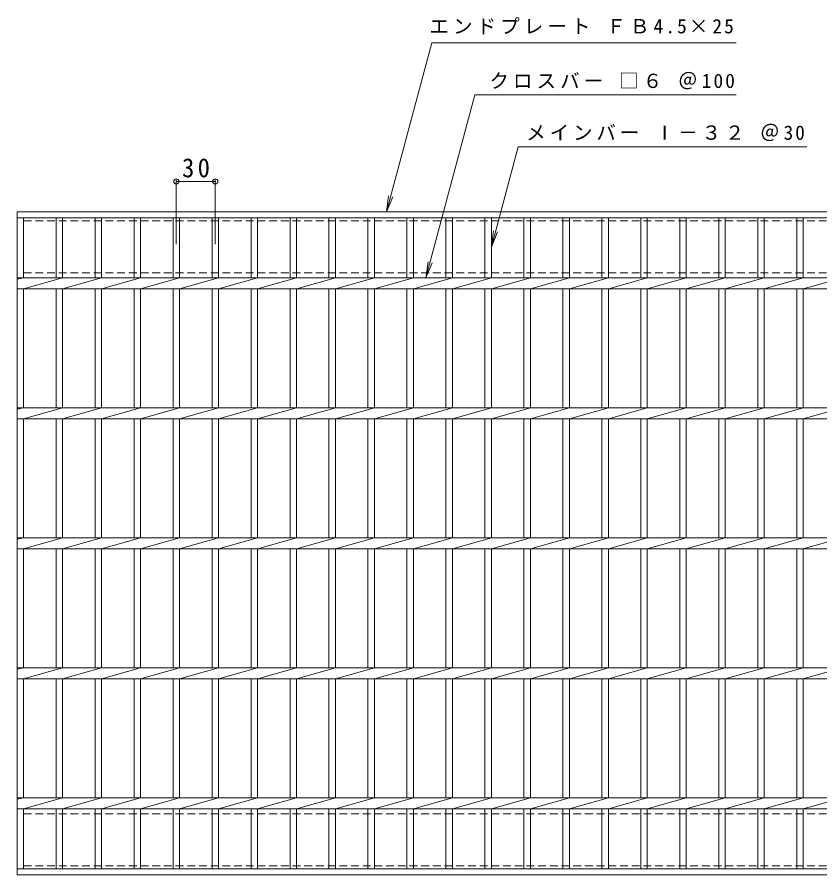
# Model space of a CAD drawing. Units: millimetres, scale not verified. Extents: x -845 to 881, y -684 to 641.
# Drawn here: x -843 to -225, y -18 to 641 of the extents above; entities that cross this region are included whole.
import ezdxf

# ---------------------------------------------------------------- set-up
doc = ezdxf.new("R2010")
doc.units = ezdxf.units.MM
doc.header["$LTSCALE"] = 5
doc.header["$PDMODE"] = 32
doc.header["$PDSIZE"] = 4
doc.linetypes.add('DASHED1', pattern=[1.8, 1.2, -0.6])
for name, color, linetype, lineweight in [('1-1_1-1ﾚｲﾔ', 2, 'Continuous', 9), ('1-2_1-2ﾚｲﾔ', 3, 'Continuous', 9), ('1-4_1-4ﾚｲﾔ', 7, 'Continuous', 9)]:
    doc.layers.add(name, color=color, linetype=linetype, lineweight=lineweight)
doc.styles.add('ＭＳ ゴシック', font='')
doc.styles.get('ＭＳ ゴシック').set_extended_font_data('MS Gothic')

msp = doc.modelspace()

# ---------------------------------------------------------------- linework, layer by layer
at = {"layer": '1-1_1-1ﾚｲﾔ', "linetype": 'DASHED1'}
for p, q in [((-838.243, 444.612), (146.757, 444.612)), ((-838.243, 28.612), (146.757, 28.612))]:
    msp.add_line(p, q, dxfattribs=at)
for points in [[(-838.243, 444.612), (-838.243, 484.612), (146.757, 484.612)], [(-838.243, 28.612), (-838.243, -11.388), (146.757, -11.388)]]:
    msp.add_lwpolyline(points, dxfattribs=at)
at = {"layer": '1-2_1-2ﾚｲﾔ'}
for p, q in [((-843.243, -18.388), (-843.243, 491.612)), ((-843.243, 491.612), (151.757, 491.612)), ((-843.243, 487.112), (151.757, 487.112)), ((-838.243, 440.852), (-838.243, 487.112)), ((-813.243, 487.112), (-813.243, 440.852)), ((-808.243, 487.112), (-808.243, 440.852)), ((-783.243, 487.112), (-783.243, 440.852)), ((-778.243, 487.112), (-778.243, 440.852)), ((-753.243, 487.112), (-753.243, 440.852)), ((-748.243, 487.112), (-748.243, 440.852)), ((-723.243, 487.112), (-723.243, 440.852)), ((-718.244, 487.112), (-718.244, 440.852)), ((-693.243, 487.112), (-693.243, 440.852)), ((-688.243, 487.112), (-688.243, 440.852)), ((-663.242, 487.112), (-663.242, 440.852)), ((-658.243, 487.112), (-658.243, 440.852)), ((-633.243, 487.112), (-633.243, 440.852)), ((-628.243, 487.112), (-628.243, 440.852)), ((-603.243, 487.112), (-603.243, 440.852)), ((-598.243, 487.112), (-598.243, 440.852)), ((-573.243, 487.112), (-573.243, 440.852)), ((-568.243, 487.112), (-568.243, 440.852)), ((-543.243, 487.112), (-543.243, 440.852)), ((-538.243, 487.112), (-538.243, 440.852)), ((-513.243, 487.112), (-513.243, 440.852)), ((-508.243, 487.112), (-508.243, 440.852)), ((-483.243, 487.112), (-483.243, 440.852)), ((-478.243, 487.112), (-478.243, 440.852)), ((-453.243, 487.112), (-453.243, 440.852)), ((-448.243, 487.112), (-448.243, 440.852)), ((-423.243, 487.112), (-423.243, 440.852)), ((-418.243, 487.112), (-418.243, 440.852)), ((-393.242, 487.112), (-393.242, 440.852)), ((-388.243, 487.112), (-388.243, 440.852)), ((-363.242, 487.112), (-363.242, 440.852)), ((-358.243, 487.112), (-358.243, 440.852)), ((-333.242, 487.112), (-333.242, 440.852)), ((-328.243, 487.112), (-328.243, 440.852)), ((-303.242, 487.112), (-303.242, 440.852)), ((-298.243, 487.112), (-298.243, 440.852)), ((-273.242, 487.112), (-273.242, 440.852)), ((-268.243, 487.112), (-268.243, 440.852)), ((-243.242, 487.112), (-243.242, 440.852)), ((-238.242, 487.112), (-238.242, 440.852)), ((-838.243, 440.852), (-843.243, 439.852)), ((-843.243, 440.852), (151.757, 440.852)), ((-808.243, 440.852), (-838.243, 432.372)), ((-778.243, 440.852), (-808.243, 432.372)), ((-748.243, 440.852), (-778.243, 432.372)), ((-718.244, 440.852), (-748.243, 432.372)), ((-688.243, 440.852), (-718.244, 432.372)), ((-658.243, 440.852), (-688.243, 432.372)), ((-628.243, 440.852), (-658.243, 432.372)), ((-598.243, 440.852), (-628.243, 432.372)), ((-568.243, 440.852), (-598.243, 432.372)), ((-538.243, 440.852), (-568.243, 432.372)), ((-508.243, 440.852), (-538.243, 432.372)), ((-478.243, 440.852), (-508.243, 432.372)), ((-448.243, 440.852), (-478.243, 432.372)), ((-418.243, 440.852), (-448.243, 432.372)), ((-388.243, 440.852), (-418.243, 432.372)), ((-358.242, 440.852), (-388.243, 432.372)), ((-328.242, 440.852), (-358.243, 432.372)), ((-298.242, 440.852), (-328.243, 432.372)), ((-268.242, 440.852), (-298.243, 432.372)), ((-238.242, 440.852), (-268.243, 432.372)), ((-208.242, 440.852), (-238.242, 432.372)), ((-843.243, 432.372), (151.757, 432.372)), ((-838.243, 340.852), (-838.243, 432.372)), ((-813.243, 432.372), (-813.243, 340.852)), ((-808.243, 432.372), (-808.243, 340.852)), ((-783.243, 432.372), (-783.243, 340.852)), ((-778.243, 432.372), (-778.243, 340.852)), ((-753.243, 432.372), (-753.243, 340.852)), ((-748.243, 432.372), (-748.243, 340.852)), ((-723.243, 432.372), (-723.243, 340.852)), ((-718.244, 432.372), (-718.244, 340.852)), ((-693.243, 432.372), (-693.243, 340.852)), ((-688.243, 432.372), (-688.243, 340.852)), ((-663.242, 432.372), (-663.242, 340.852)), ((-658.243, 432.372), (-658.243, 340.852)), ((-633.243, 432.372), (-633.243, 340.852)), ((-628.243, 432.372), (-628.243, 340.852)), ((-603.243, 432.372), (-603.243, 340.852)), ((-598.243, 432.372), (-598.243, 340.852)), ((-573.243, 432.372), (-573.243, 340.852)), ((-568.243, 432.372), (-568.243, 340.852)), ((-543.243, 432.372), (-543.243, 340.852)), ((-538.243, 432.372), (-538.243, 340.852)), ((-513.243, 432.372), (-513.243, 340.852)), ((-508.243, 432.372), (-508.243, 340.852)), ((-483.243, 432.372), (-483.243, 340.852)), ((-478.243, 432.372), (-478.243, 340.852)), ((-453.243, 432.372), (-453.243, 340.852)), ((-448.243, 432.372), (-448.243, 340.852)), ((-423.243, 432.372), (-423.243, 340.852)), ((-418.243, 432.372), (-418.243, 340.852)), ((-393.242, 432.372), (-393.242, 340.852)), ((-388.243, 432.372), (-388.243, 340.852)), ((-363.242, 432.372), (-363.242, 340.852)), ((-358.243, 432.372), (-358.243, 340.852)), ((-333.242, 432.372), (-333.242, 340.852)), ((-328.243, 432.372), (-328.243, 340.852)), ((-303.242, 432.372), (-303.242, 340.852)), ((-298.243, 432.372), (-298.243, 340.852)), ((-273.242, 432.372), (-273.242, 340.852)), ((-268.243, 432.372), (-268.243, 340.852)), ((-243.242, 432.372), (-243.242, 340.852)), ((-238.242, 432.372), (-238.242, 340.852)), ((-838.243, 340.852), (-843.243, 339.852)), ((-843.243, 340.852), (151.757, 340.852)), ((-808.243, 340.852), (-838.243, 332.372)), ((-778.243, 340.852), (-808.243, 332.372)), ((-748.243, 340.852), (-778.243, 332.372)), ((-718.244, 340.852), (-748.243, 332.372)), ((-688.243, 340.852), (-718.244, 332.372)), ((-658.243, 340.852), (-688.243, 332.372)), ((-628.243, 340.852), (-658.243, 332.372)), ((-598.243, 340.852), (-628.243, 332.372)), ((-568.243, 340.852), (-598.243, 332.372)), ((-538.243, 340.852), (-568.243, 332.372)), ((-508.243, 340.852), (-538.243, 332.372)), ((-843.243, 332.372), (151.757, 332.372)), ((-838.243, 240.852), (-838.243, 332.372)), ((-813.243, 332.372), (-813.243, 240.852)), ((-808.243, 332.372), (-808.243, 240.852)), ((-783.243, 332.372), (-783.243, 240.852)), ((-778.243, 332.372), (-778.243, 240.852)), ((-753.243, 332.372), (-753.243, 240.852)), ((-748.243, 332.372), (-748.243, 240.852)), ((-723.243, 332.372), (-723.243, 240.852)), ((-718.244, 332.372), (-718.244, 240.852)), ((-693.243, 332.372), (-693.243, 240.852)), ((-688.243, 332.372), (-688.243, 240.852)), ((-663.242, 332.372), (-663.242, 240.852)), ((-658.243, 332.372), (-658.243, 240.852)), ((-633.243, 332.372), (-633.243, 240.852)), ((-628.243, 332.372), (-628.243, 240.852)), ((-603.243, 332.372), (-603.243, 240.852)), ((-598.243, 332.372), (-598.243, 240.852)), ((-573.243, 332.372), (-573.243, 240.852)), ((-568.243, 332.372), (-568.243, 240.852)), ((-543.243, 332.372), (-543.243, 240.852)), ((-538.243, 332.372), (-538.243, 240.852)), ((-513.243, 332.372), (-513.243, 240.852)), ((-483.243, 332.372), (-483.243, 240.852)), ((-453.243, 332.372), (-453.243, 240.852)), ((-423.243, 332.372), (-423.243, 240.852)), ((-393.242, 332.372), (-393.242, 240.852)), ((-363.242, 332.372), (-363.242, 240.852)), ((-333.242, 332.372), (-333.242, 240.852)), ((-303.242, 332.372), (-303.242, 240.852)), ((-273.242, 332.372), (-273.242, 240.852)), ((-243.242, 332.372), (-243.242, 240.852)), ((-838.243, 240.852), (-843.243, 239.852)), ((-843.243, 240.852), (151.757, 240.852)), ((-808.243, 240.852), (-838.243, 232.372)), ((-778.243, 240.852), (-808.243, 232.372)), ((-748.243, 240.852), (-778.243, 232.372)), ((-718.244, 240.852), (-748.243, 232.372)), ((-688.243, 240.852), (-718.244, 232.372)), ((-658.243, 240.852), (-688.243, 232.372)), ((-628.243, 240.852), (-658.243, 232.372)), ((-598.243, 240.852), (-628.243, 232.372)), ((-568.243, 240.852), (-598.243, 232.372)), ((-538.243, 240.852), (-568.243, 232.372)), ((-508.243, 240.852), (-538.243, 232.372)), ((-843.243, 232.372), (151.757, 232.372)), ((-838.243, 140.852), (-838.243, 232.372)), ((-813.243, 232.372), (-813.243, 140.852)), ((-808.243, 232.372), (-808.243, 140.852)), ((-783.243, 232.372), (-783.243, 140.852)), ((-778.243, 232.372), (-778.243, 140.852)), ((-753.243, 232.372), (-753.243, 140.852)), ((-748.243, 232.372), (-748.243, 140.852)), ((-723.243, 232.372), (-723.243, 140.852)), ((-718.244, 232.372), (-718.244, 140.852)), ((-693.243, 232.372), (-693.243, 140.852)), ((-688.243, 232.372), (-688.243, 140.852)), ((-663.242, 232.372), (-663.242, 140.852)), ((-658.243, 232.372), (-658.243, 140.852)), ((-633.243, 232.372), (-633.243, 140.852)), ((-628.243, 232.372), (-628.243, 140.852)), ((-603.243, 232.372), (-603.243, 140.852)), ((-598.243, 232.372), (-598.243, 140.852)), ((-573.243, 232.372), (-573.243, 140.852)), ((-568.243, 232.372), (-568.243, 140.852)), ((-543.243, 232.372), (-543.243, 140.852)), ((-538.243, 232.372), (-538.243, 140.852)), ((-513.243, 232.372), (-513.243, 140.852)), ((-483.243, 232.372), (-483.243, 140.852)), ((-453.243, 232.372), (-453.243, 140.852)), ((-423.243, 232.372), (-423.243, 140.852)), ((-393.242, 232.372), (-393.242, 140.852)), ((-363.242, 232.372), (-363.242, 140.852)), ((-333.242, 232.372), (-333.242, 140.852)), ((-303.242, 232.372), (-303.242, 140.852)), ((-273.242, 232.372), (-273.242, 140.852)), ((-243.242, 232.372), (-243.242, 140.852)), ((-838.243, 140.852), (-843.243, 139.852)), ((-843.243, 140.852), (151.757, 140.852)), ((-808.243, 140.852), (-838.243, 132.372)), ((-778.243, 140.852), (-808.243, 132.372)), ((-748.243, 140.852), (-778.243, 132.372)), ((-718.244, 140.852), (-748.243, 132.372)), ((-688.243, 140.852), (-718.244, 132.372)), ((-658.243, 140.852), (-688.243, 132.372)), ((-628.243, 140.852), (-658.243, 132.372)), ((-598.243, 140.852), (-628.243, 132.372)), ((-568.243, 140.852), (-598.243, 132.372)), ((-538.243, 140.852), (-568.243, 132.372)), ((-508.243, 140.852), (-538.243, 132.372)), ((-843.243, 132.372), (151.757, 132.372)), ((-838.243, 40.852), (-838.243, 132.372)), ((-813.243, 132.372), (-813.243, 40.852)), ((-808.243, 132.372), (-808.243, 40.852)), ((-783.243, 132.372), (-783.243, 40.852)), ((-778.243, 132.372), (-778.243, 40.852)), ((-753.243, 132.372), (-753.243, 40.852)), ((-748.243, 132.372), (-748.243, 40.852)), ((-723.243, 132.372), (-723.243, 40.852)), ((-718.244, 132.372), (-718.244, 40.852)), ((-693.243, 132.372), (-693.243, 40.852)), ((-688.243, 132.372), (-688.243, 40.852)), ((-663.242, 132.372), (-663.242, 40.852)), ((-658.243, 132.372), (-658.243, 40.852)), ((-633.243, 132.372), (-633.243, 40.852)), ((-628.243, 132.372), (-628.243, 40.852)), ((-603.243, 132.372), (-603.243, 40.852)), ((-598.243, 132.372), (-598.243, 40.852)), ((-573.243, 132.372), (-573.243, 40.852)), ((-568.243, 132.372), (-568.243, 40.852)), ((-543.243, 132.372), (-543.243, 40.852)), ((-538.243, 132.372), (-538.243, 40.852)), ((-513.243, 132.372), (-513.243, 40.852)), ((-483.243, 132.372), (-483.243, 40.852)), ((-453.243, 132.372), (-453.243, 40.852)), ((-423.243, 132.372), (-423.243, 40.852)), ((-393.242, 132.372), (-393.242, 40.852)), ((-363.242, 132.372), (-363.242, 40.852)), ((-333.242, 132.372), (-333.242, 40.852)), ((-303.242, 132.372), (-303.242, 40.852)), ((-273.242, 132.372), (-273.242, 40.852)), ((-243.242, 132.372), (-243.242, 40.852)), ((-838.243, 40.852), (-843.243, 39.852)), ((-843.243, 40.852), (151.757, 40.852)), ((-808.243, 40.852), (-838.243, 32.372)), ((-778.243, 40.852), (-808.243, 32.372)), ((-748.243, 40.852), (-778.243, 32.372)), ((-718.244, 40.852), (-748.243, 32.372)), ((-688.243, 40.852), (-718.244, 32.372)), ((-658.243, 40.852), (-688.243, 32.372)), ((-628.243, 40.852), (-658.243, 32.372)), ((-598.243, 40.852), (-628.243, 32.372)), ((-568.243, 40.852), (-598.243, 32.372)), ((-538.243, 40.852), (-568.243, 32.372)), ((-508.243, 40.852), (-538.243, 32.372)), ((-478.243, 40.852), (-508.243, 32.372)), ((-448.243, 40.852), (-478.243, 32.372)), ((-418.243, 40.852), (-448.243, 32.372)), ((-388.243, 40.852), (-418.243, 32.372)), ((-358.242, 40.852), (-388.243, 32.372)), ((-328.242, 40.852), (-358.243, 32.372)), ((-298.242, 40.852), (-328.243, 32.372)), ((-268.242, 40.852), (-298.243, 32.372)), ((-238.242, 40.852), (-268.243, 32.372)), ((-208.242, 40.852), (-238.242, 32.372)), ((-843.243, 32.372), (151.757, 32.372)), ((-838.243, -13.888), (-838.243, 32.372)), ((-813.243, 32.372), (-813.243, -13.888)), ((-808.243, 32.372), (-808.243, -13.888)), ((-783.243, 32.372), (-783.243, -13.888)), ((-778.243, 32.372), (-778.243, -13.888)), ((-753.243, 32.372), (-753.243, -13.888)), ((-748.243, 32.372), (-748.243, -13.888)), ((-723.243, 32.372), (-723.243, -13.888)), ((-718.244, 32.372), (-718.244, -13.888)), ((-693.243, 32.372), (-693.243, -13.888)), ((-688.243, 32.372), (-688.243, -13.888)), ((-663.242, 32.372), (-663.242, -13.888)), ((-658.243, 32.372), (-658.243, -13.888)), ((-633.243, 32.372), (-633.243, -13.888)), ((-628.243, 32.372), (-628.243, -13.888)), ((-603.243, 32.372), (-603.243, -13.888)), ((-598.243, 32.372), (-598.243, -13.888)), ((-573.243, 32.372), (-573.243, -13.888)), ((-568.243, 32.372), (-568.243, -13.888)), ((-543.243, 32.372), (-543.243, -13.888)), ((-538.243, 32.372), (-538.243, -13.888)), ((-513.243, 32.372), (-513.243, -13.888)), ((-508.243, 32.372), (-508.243, -13.888)), ((-483.243, 32.372), (-483.243, -13.888)), ((-478.243, 32.372), (-478.243, -13.888)), ((-453.243, 32.372), (-453.243, -13.888)), ((-448.243, 32.372), (-448.243, -13.888)), ((-423.243, 32.372), (-423.243, -13.888)), ((-418.243, 32.372), (-418.243, -13.888)), ((-393.242, 32.372), (-393.242, -13.888)), ((-388.243, 32.372), (-388.243, -13.888)), ((-363.242, 32.372), (-363.242, -13.888)), ((-358.243, 32.372), (-358.243, -13.888)), ((-333.242, 32.372), (-333.242, -13.888)), ((-328.243, 32.372), (-328.243, -13.888)), ((-303.242, 32.372), (-303.242, -13.888)), ((-298.243, 32.372), (-298.243, -13.888)), ((-273.242, 32.372), (-273.242, -13.888)), ((-268.243, 32.372), (-268.243, -13.888)), ((-243.242, 32.372), (-243.242, -13.888)), ((-238.242, 32.372), (-238.242, -13.888)), ((151.757, -13.888), (-843.243, -13.888)), ((151.757, -18.388), (-843.243, -18.388))]:
    msp.add_line(p, q, dxfattribs=at)
at = {"layer": '1-2_1-2ﾚｲﾔ', "color": 7}
for q in [(-476.611, 477.038), (-473.459, 476.193)]:
    msp.add_line((-478.243, 464.645), q, dxfattribs=at)
at = {"layer": '1-2_1-2ﾚｲﾔ'}
for points in [[(-478.243, 340.852), (-508.243, 332.372), (-508.243, 240.852)], [(-448.243, 340.852), (-478.243, 332.372), (-478.243, 240.852)], [(-418.243, 340.852), (-448.243, 332.372), (-448.243, 240.852)], [(-388.243, 340.852), (-418.243, 332.372), (-418.243, 240.852)], [(-358.242, 340.852), (-388.243, 332.372), (-388.243, 240.852)], [(-328.242, 340.852), (-358.243, 332.372), (-358.243, 240.852)], [(-298.242, 340.852), (-328.243, 332.372), (-328.243, 240.852)], [(-268.242, 340.852), (-298.243, 332.372), (-298.243, 240.852)], [(-238.242, 340.852), (-268.243, 332.372), (-268.243, 240.852)], [(-208.242, 340.852), (-238.242, 332.372), (-238.242, 240.852)], [(-478.243, 240.852), (-508.243, 232.372), (-508.243, 140.852)], [(-448.243, 240.852), (-478.243, 232.372), (-478.243, 140.852)], [(-418.243, 240.852), (-448.243, 232.372), (-448.243, 140.852)], [(-388.243, 240.852), (-418.243, 232.372), (-418.243, 140.852)], [(-358.242, 240.852), (-388.243, 232.372), (-388.243, 140.852)], [(-328.242, 240.852), (-358.243, 232.372), (-358.243, 140.852)], [(-298.242, 240.852), (-328.243, 232.372), (-328.243, 140.852)], [(-268.242, 240.852), (-298.243, 232.372), (-298.243, 140.852)], [(-238.242, 240.852), (-268.243, 232.372), (-268.243, 140.852)], [(-208.242, 240.852), (-238.242, 232.372), (-238.242, 140.852)], [(-478.243, 140.852), (-508.243, 132.372), (-508.243, 40.852)], [(-448.243, 140.852), (-478.243, 132.372), (-478.243, 40.852)], [(-418.243, 140.852), (-448.243, 132.372), (-448.243, 40.852)], [(-388.243, 140.852), (-418.243, 132.372), (-418.243, 40.852)], [(-358.242, 140.852), (-388.243, 132.372), (-388.243, 40.852)], [(-328.242, 140.852), (-358.243, 132.372), (-358.243, 40.852)], [(-298.242, 140.852), (-328.243, 132.372), (-328.243, 40.852)], [(-268.242, 140.852), (-298.243, 132.372), (-298.243, 40.852)], [(-238.242, 140.852), (-268.243, 132.372), (-268.243, 40.852)], [(-208.242, 140.852), (-238.242, 132.372), (-238.242, 40.852)]]:
    msp.add_lwpolyline(points, dxfattribs=at)
at = {"layer": '1-4_1-4ﾚｲﾔ'}
for p, q in [((-478.243, 464.645), (-457.62, 541.612)), ((-457.62, 541.612), (-235.407, 541.612)), ((-720.743, 466.752), (-720.743, 516.484)), ((-720.743, 514.984), (-690.743, 514.984)), ((-690.743, 466.752), (-690.743, 516.484)), ((-559.007, 491.612), (-557.376, 504.005)), ((-559.007, 491.612), (-554.224, 503.161)), ((-528.599, 440.852), (-526.968, 453.245)), ((-528.599, 440.852), (-523.816, 452.4))]:
    msp.add_line(p, q, dxfattribs=at)
for points in [[(-559.007, 491.612), (-524.174, 621.612), (-289.941, 621.612)], [(-528.599, 440.852), (-490.883, 581.612), (-289.941, 581.612)]]:
    msp.add_lwpolyline(points, dxfattribs=at)
for p in [(-720.743, 514.984), (-690.743, 514.984)]:
    msp.add_point(p, dxfattribs=at)

# ---------------------------------------------------------------- texts
at = {"layer": '1-4_1-4ﾚｲﾔ', "char_height": 11, "attachment_point": 7, "style": 'ＭＳ ゴシック'}
for s, insert in [('\\T1.21;エンドプレート\\~ＦＢ4.5×25', (-525.906, 628.29)), ('\\T1.21;クロスバー\\~□６\\~＠100', (-479.761, 585.887)), ('\\T1.2;メインバー\\~Ⅰ－３２\\~＠30', (-451.446, 546.033))]:
    msp.add_mtext(s, dxfattribs=dict(at, insert=insert))
at = {"layer": '1-4_1-4ﾚｲﾔ', "color": 2, "insert": (-716.368, 517.984), "char_height": 14.66, "attachment_point": 7, "style": 'ＭＳ ゴシック'}
msp.add_mtext('\\T1.27;\\W0.95;30', dxfattribs=at)

doc.saveas('drawing.dxf')
